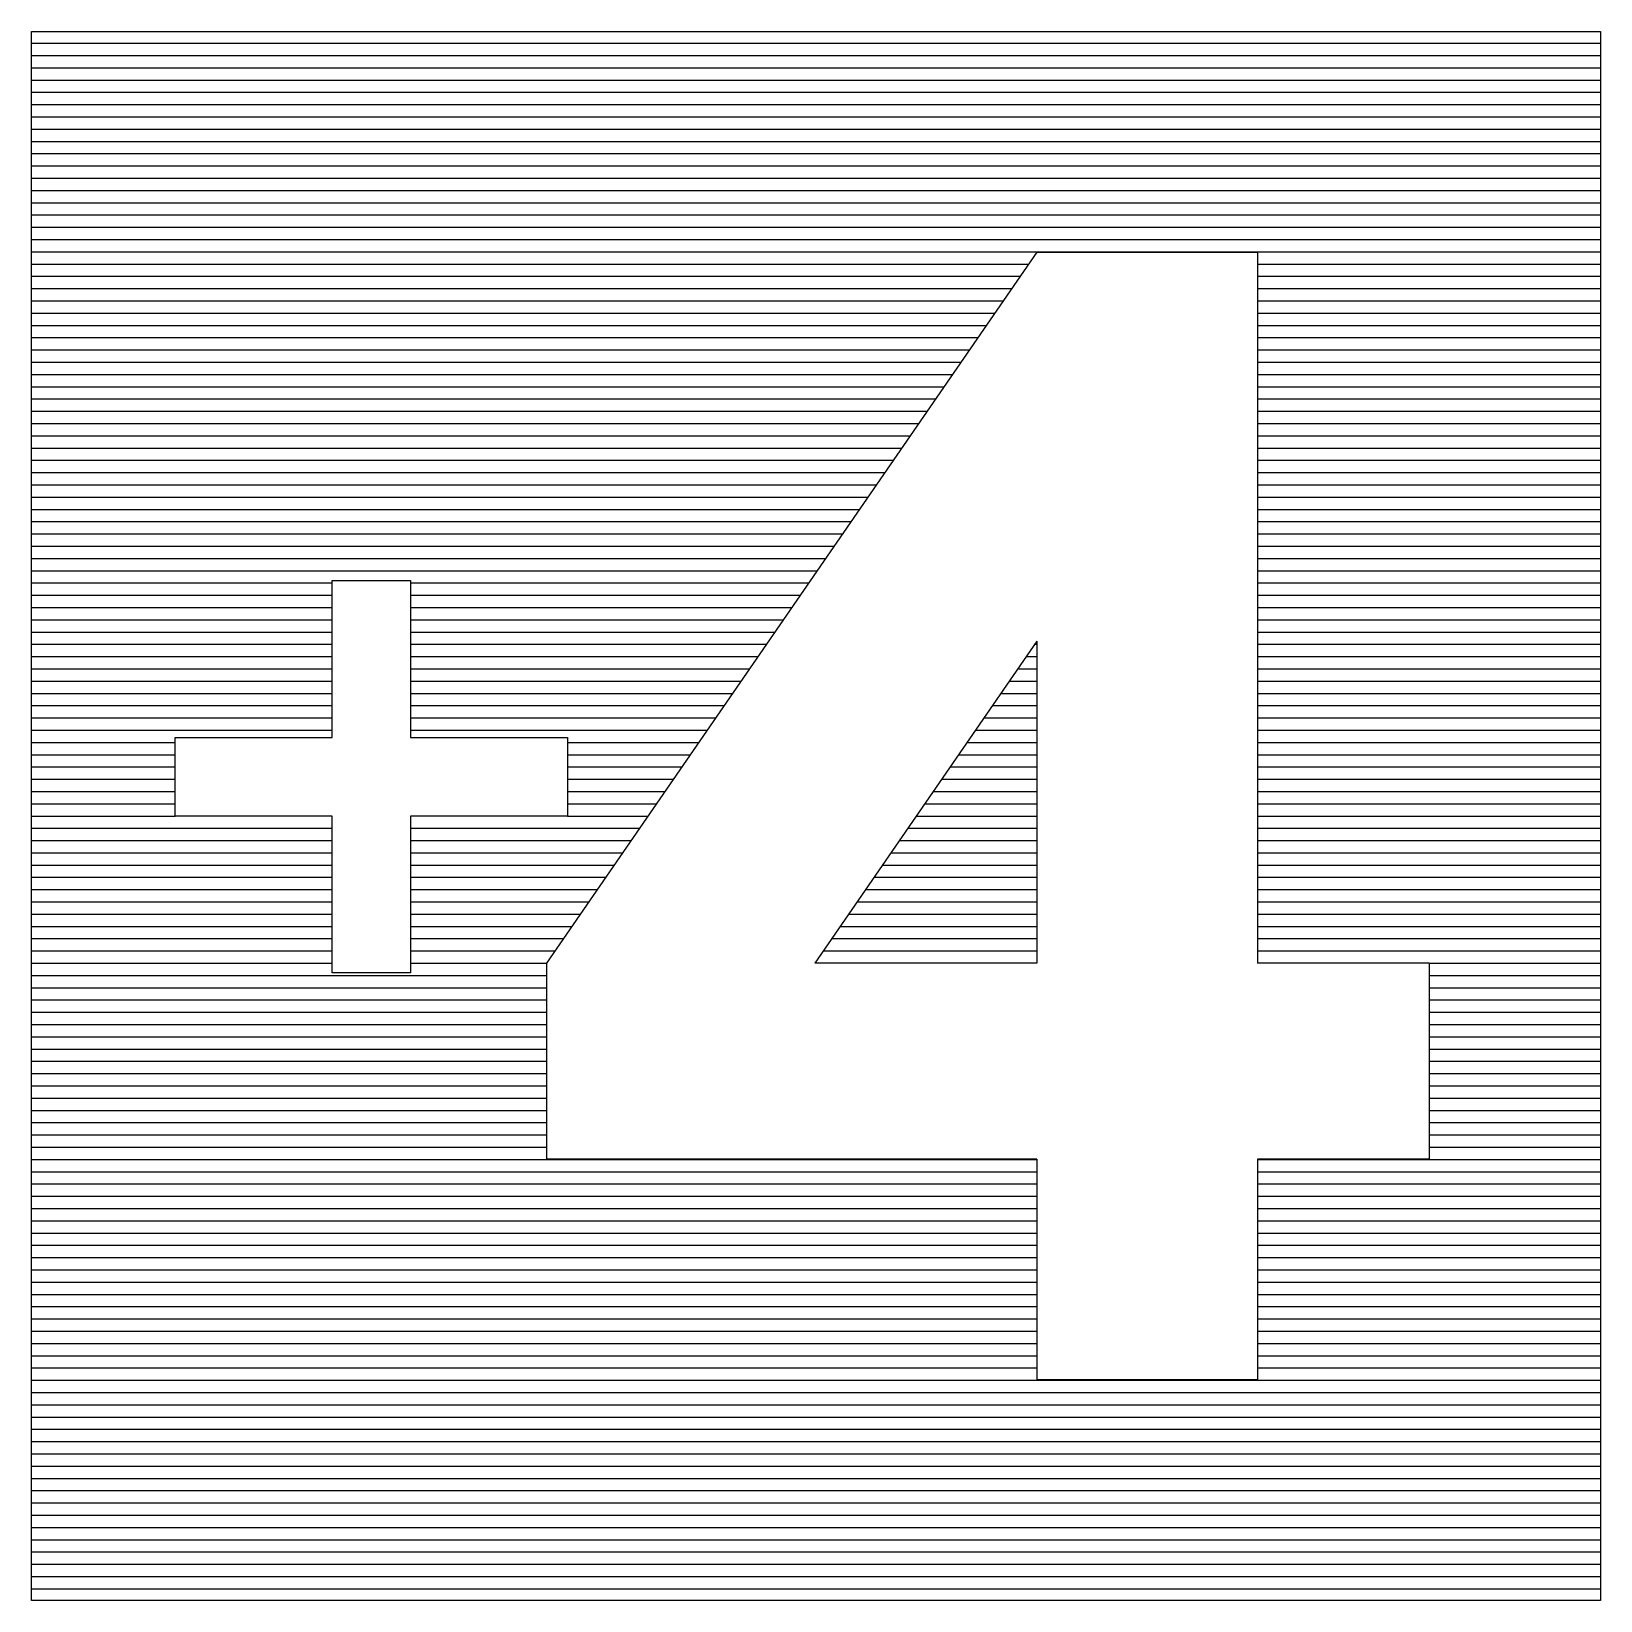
# Model space of a CAD drawing. Header units: millimetres. Extents: x -3 to 2253, y -3 to 1300.
# Drawn here: x 1899 to 1911, y 799 to 811 of the extents above; entities that cross this region are included whole.
import ezdxf

# ---------------------------------------------------------------- set-up
doc = ezdxf.new("R2010")
doc.units = ezdxf.units.MM
doc.layers.add('GROEN', color=3, linetype='Continuous')
doc.layers.add('VEILIG', color=7, linetype='Continuous')

# ---------------------------------------------------------------- blocks, each defined once
blk = doc.blocks.new('*X569')
at = {"color": 0}
for p, q in [((-6, 5.909), (6, 5.909)), ((-6, 5.816), (6, 5.816)), ((-6, 5.722), (6, 5.722)), ((-6, 5.628), (6, 5.628)), ((-6, 5.534), (6, 5.534)), ((-6, 5.44), (6, 5.44)), ((-6, 5.347), (6, 5.347)), ((-6, 5.253), (6, 5.253)), ((-6, 5.159), (6, 5.159)), ((-6, 5.065), (6, 5.065)), ((-6, 4.971), (6, 4.971)), ((-6, 4.878), (6, 4.878)), ((-6, 4.784), (6, 4.784)), ((-6, 4.69), (6, 4.69)), ((-6, 4.596), (6, 4.596)), ((-6, 4.502), (6, 4.502)), ((-6, 4.409), (6, 4.409)), ((-6, 4.315), (6, 4.315)), ((-6, 4.221), (1.624, 4.221)), ((3.375, 4.221), (6, 4.221)), ((-6, 4.127), (1.56, 4.127)), ((3.375, 4.127), (6, 4.127)), ((-6, 4.033), (1.495, 4.033)), ((3.375, 4.033), (6, 4.033)), ((-6, 3.94), (1.43, 3.94)), ((-6, 3.846), (1.366, 3.846)), ((3.375, 3.94), (6, 3.94)), ((3.375, 3.846), (6, 3.846)), ((-6, 3.752), (1.301, 3.752)), ((3.375, 3.752), (6, 3.752)), ((-6, 3.658), (1.236, 3.658)), ((3.375, 3.658), (6, 3.658)), ((-6, 3.564), (1.172, 3.564)), ((3.375, 3.564), (6, 3.564)), ((-6, 3.471), (1.107, 3.471)), ((-6, 3.377), (1.042, 3.377)), ((3.375, 3.471), (6, 3.471)), ((3.375, 3.377), (6, 3.377)), ((-6, 3.283), (0.977, 3.283)), ((3.375, 3.283), (6, 3.283)), ((-6, 3.189), (0.913, 3.189)), ((3.375, 3.189), (6, 3.189)), ((-6, 3.095), (0.848, 3.095)), ((-6, 3.002), (0.783, 3.002)), ((3.375, 3.095), (6, 3.095)), ((3.375, 3.002), (6, 3.002)), ((-6, 2.908), (0.719, 2.908)), ((3.375, 2.908), (6, 2.908)), ((-6, 2.814), (0.654, 2.814)), ((3.375, 2.814), (6, 2.814)), ((-6, 2.72), (0.589, 2.72)), ((3.375, 2.72), (6, 2.72)), ((-6, 2.626), (0.525, 2.626)), ((-6, 2.533), (0.46, 2.533)), ((3.375, 2.626), (6, 2.626)), ((3.375, 2.533), (6, 2.533)), ((-6, 2.439), (0.395, 2.439)), ((3.375, 2.439), (6, 2.439)), ((-6, 2.345), (0.331, 2.345)), ((3.375, 2.345), (6, 2.345)), ((-6, 2.251), (0.266, 2.251)), ((3.375, 2.251), (6, 2.251)), ((-6, 2.157), (0.201, 2.157)), ((-6, 2.064), (0.137, 2.064)), ((3.375, 2.157), (6, 2.157)), ((3.375, 2.064), (6, 2.064)), ((-6, 1.97), (0.072, 1.97)), ((3.375, 1.97), (6, 1.97)), ((-6, 1.876), (0.007, 1.876)), ((3.375, 1.876), (6, 1.876)), ((-6, 1.782), (-3.7, 1.782)), ((-6, 1.688), (-3.7, 1.688)), ((-3.1, 1.782), (-0.058, 1.782)), ((-3.1, 1.688), (-0.122, 1.688)), ((3.375, 1.782), (6, 1.782)), ((3.375, 1.688), (6, 1.688)), ((-6, 1.595), (-3.7, 1.595)), ((-3.1, 1.595), (-0.187, 1.595)), ((3.375, 1.595), (6, 1.595)), ((-6, 1.501), (-3.7, 1.501)), ((-3.1, 1.501), (-0.252, 1.501)), ((3.375, 1.501), (6, 1.501)), ((-6, 1.407), (-3.7, 1.407)), ((-3.1, 1.407), (-0.316, 1.407)), ((3.375, 1.407), (6, 1.407)), ((-6, 1.313), (-3.7, 1.313)), ((-6, 1.219), (-3.7, 1.219)), ((-3.1, 1.313), (-0.381, 1.313)), ((-3.1, 1.219), (-0.446, 1.219)), ((1.607, 1.219), (1.688, 1.219)), ((1.672, 1.313), (1.688, 1.313)), ((3.375, 1.313), (6, 1.313)), ((3.375, 1.219), (6, 1.219)), ((-6, 1.126), (-3.7, 1.126)), ((-3.1, 1.126), (-0.51, 1.126)), ((1.543, 1.126), (1.688, 1.126)), ((3.375, 1.126), (6, 1.126)), ((-6, 1.032), (-3.7, 1.032)), ((-3.1, 1.032), (-0.575, 1.032)), ((1.478, 1.032), (1.688, 1.032)), ((3.375, 1.032), (6, 1.032)), ((-6, 0.938), (-3.7, 0.938)), ((-6, 0.844), (-3.7, 0.844)), ((-3.1, 0.938), (-0.64, 0.938)), ((-3.1, 0.844), (-0.704, 0.844)), ((1.349, 0.844), (1.688, 0.844)), ((1.413, 0.938), (1.688, 0.938)), ((3.375, 0.938), (6, 0.938)), ((3.375, 0.844), (6, 0.844)), ((-6, 0.75), (-3.7, 0.75)), ((-3.1, 0.75), (-0.769, 0.75)), ((1.284, 0.75), (1.688, 0.75)), ((3.375, 0.75), (6, 0.75)), ((-6, 0.657), (-3.7, 0.657)), ((-3.1, 0.657), (-0.834, 0.657)), ((1.219, 0.657), (1.688, 0.657)), ((3.375, 0.657), (6, 0.657)), ((-6, 0.563), (-4.9, 0.563)), ((-1.9, 0.563), (-0.899, 0.563)), ((1.154, 0.563), (1.688, 0.563)), ((3.375, 0.563), (6, 0.563)), ((-6, 0.469), (-4.9, 0.469)), ((-6, 0.375), (-4.9, 0.375)), ((-1.9, 0.469), (-0.963, 0.469)), ((-1.9, 0.375), (-1.028, 0.375)), ((1.025, 0.375), (1.688, 0.375)), ((1.09, 0.469), (1.688, 0.469)), ((3.375, 0.469), (6, 0.469)), ((3.375, 0.375), (6, 0.375)), ((-6, 0.281), (-4.9, 0.281)), ((-1.9, 0.281), (-1.093, 0.281)), ((0.96, 0.281), (1.688, 0.281)), ((3.375, 0.281), (6, 0.281)), ((-6, 0.188), (-4.9, 0.188)), ((-1.9, 0.188), (-1.157, 0.188)), ((0.896, 0.188), (1.688, 0.188)), ((3.375, 0.188), (6, 0.188)), ((-6, 0.094), (-4.9, 0.094)), ((-6, 0), (-4.9, 0)), ((-1.9, 0.094), (-1.222, 0.094)), ((-1.9, 0), (-1.287, 0)), ((0.766, 0), (1.688, 0)), ((0.831, 0.094), (1.688, 0.094)), ((3.375, 0.094), (6, 0.094)), ((3.375, 0), (6, 0)), ((-6, -0.094), (-3.7, -0.094)), ((-3.1, -0.094), (-1.351, -0.094)), ((0.702, -0.094), (1.688, -0.094)), ((3.375, -0.094), (6, -0.094)), ((-6, -0.188), (-3.7, -0.188)), ((-3.1, -0.188), (-1.416, -0.188)), ((0.637, -0.188), (1.688, -0.188)), ((3.375, -0.188), (6, -0.188)), ((-6, -0.281), (-3.7, -0.281)), ((-3.1, -0.281), (-1.481, -0.281)), ((0.572, -0.281), (1.688, -0.281)), ((3.375, -0.281), (6, -0.281)), ((-6, -0.375), (-3.7, -0.375)), ((-6, -0.469), (-3.7, -0.469)), ((-3.1, -0.375), (-1.545, -0.375)), ((-3.1, -0.469), (-1.61, -0.469)), ((0.443, -0.469), (1.688, -0.469)), ((0.508, -0.375), (1.688, -0.375)), ((3.375, -0.375), (6, -0.375)), ((3.375, -0.469), (6, -0.469)), ((-6, -0.563), (-3.7, -0.563)), ((-3.1, -0.563), (-1.675, -0.563)), ((0.378, -0.563), (1.688, -0.563)), ((3.375, -0.563), (6, -0.563)), ((-6, -0.657), (-3.7, -0.657)), ((-3.1, -0.657), (-1.739, -0.657)), ((0.313, -0.657), (1.688, -0.657)), ((3.375, -0.657), (6, -0.657)), ((-6, -0.75), (-3.7, -0.75)), ((-3.1, -0.75), (-1.804, -0.75)), ((0.249, -0.75), (1.688, -0.75)), ((3.375, -0.75), (6, -0.75)), ((-6, -0.844), (-3.7, -0.844)), ((-6, -0.938), (-3.7, -0.938)), ((-3.1, -0.844), (-1.869, -0.844)), ((-3.1, -0.938), (-1.934, -0.938)), ((0.119, -0.938), (1.688, -0.938)), ((0.184, -0.844), (1.688, -0.844)), ((3.375, -0.844), (6, -0.844)), ((3.375, -0.938), (6, -0.938)), ((-6, -1.032), (-3.7, -1.032)), ((-3.1, -1.032), (-1.998, -1.032)), ((0.055, -1.032), (1.688, -1.032)), ((3.375, -1.032), (6, -1.032)), ((-6, -1.126), (-3.7, -1.126)), ((-3.1, -1.126), (-2.062, -1.126)), ((4.688, -1.126), (6, -1.126)), ((-6, -1.219), (-2.062, -1.219)), ((-6, -1.313), (-2.062, -1.313)), ((4.688, -1.219), (6, -1.219)), ((4.688, -1.313), (6, -1.313)), ((-6, -1.407), (-2.062, -1.407)), ((4.688, -1.407), (6, -1.407)), ((-6, -1.501), (-2.062, -1.501)), ((4.688, -1.501), (6, -1.501)), ((-6, -1.595), (-2.062, -1.595)), ((4.688, -1.595), (6, -1.595)), ((-6, -1.688), (-2.062, -1.688)), ((-6, -1.782), (-2.062, -1.782)), ((4.688, -1.688), (6, -1.688)), ((4.688, -1.782), (6, -1.782)), ((-6, -1.876), (-2.062, -1.876)), ((4.688, -1.876), (6, -1.876)), ((-6, -1.97), (-2.062, -1.97)), ((4.688, -1.97), (6, -1.97)), ((-6, -2.064), (-2.062, -2.064)), ((-6, -2.157), (-2.062, -2.157)), ((4.688, -2.064), (6, -2.064)), ((4.688, -2.157), (6, -2.157)), ((-6, -2.251), (-2.062, -2.251)), ((4.688, -2.251), (6, -2.251)), ((-6, -2.345), (-2.062, -2.345)), ((4.688, -2.345), (6, -2.345)), ((-6, -2.439), (-2.062, -2.439)), ((4.688, -2.439), (6, -2.439)), ((-6, -2.533), (-2.062, -2.533)), ((-6, -2.626), (1.688, -2.626)), ((3.375, -2.626), (6, -2.626)), ((4.688, -2.533), (6, -2.533)), ((-6, -2.72), (1.688, -2.72)), ((3.375, -2.72), (6, -2.72)), ((-6, -2.814), (1.688, -2.814)), ((3.375, -2.814), (6, -2.814)), ((-6, -2.908), (1.688, -2.908)), ((3.375, -2.908), (6, -2.908)), ((-6, -3.002), (1.688, -3.002)), ((-6, -3.095), (1.688, -3.095)), ((3.375, -3.002), (6, -3.002)), ((3.375, -3.095), (6, -3.095)), ((-6, -3.189), (1.688, -3.189)), ((3.375, -3.189), (6, -3.189)), ((-6, -3.283), (1.688, -3.283)), ((3.375, -3.283), (6, -3.283)), ((-6, -3.377), (1.688, -3.377)), ((-6, -3.471), (1.688, -3.471)), ((3.375, -3.377), (6, -3.377)), ((3.375, -3.471), (6, -3.471)), ((-6, -3.564), (1.688, -3.564)), ((3.375, -3.564), (6, -3.564)), ((-6, -3.658), (1.688, -3.658)), ((3.375, -3.658), (6, -3.658)), ((-6, -3.752), (1.688, -3.752)), ((3.375, -3.752), (6, -3.752)), ((-6, -3.846), (1.688, -3.846)), ((-6, -3.94), (1.688, -3.94)), ((3.375, -3.846), (6, -3.846)), ((3.375, -3.94), (6, -3.94)), ((-6, -4.033), (1.688, -4.033)), ((3.375, -4.033), (6, -4.033)), ((-6, -4.127), (1.688, -4.127)), ((3.375, -4.127), (6, -4.127)), ((-6, -4.221), (1.688, -4.221)), ((-6, -4.315), (6, -4.315)), ((3.375, -4.221), (6, -4.221)), ((-6, -4.409), (6, -4.409)), ((-6, -4.502), (6, -4.502)), ((-6, -4.596), (6, -4.596)), ((-6, -4.69), (6, -4.69)), ((-6, -4.784), (6, -4.784)), ((-6, -4.878), (6, -4.878)), ((-6, -4.971), (6, -4.971)), ((-6, -5.065), (6, -5.065)), ((-6, -5.159), (6, -5.159)), ((-6, -5.253), (6, -5.253)), ((-6, -5.347), (6, -5.347)), ((-6, -5.44), (6, -5.44)), ((-6, -5.534), (6, -5.534)), ((-6, -5.628), (6, -5.628)), ((-6, -5.722), (6, -5.722)), ((-6, -5.816), (6, -5.816)), ((-6, -5.909), (6, -5.909))]:
    blk.add_line(p, q, dxfattribs=at)
blk = doc.blocks.new('PIC-104')
at = {"layer": 'VEILIG'}
for p, q in [((-6, 6), (6, 6)), ((-6, -6), (-6, 6)), ((6, 6), (6, -6)), ((1.688, 4.312), (-2.062, -1.125)), ((1.688, 4.312), (3.375, 4.312)), ((3.375, 4.312), (3.375, -1.125)), ((1.688, 1.336), (-0.01, -1.125)), ((1.688, 1.336), (1.688, -1.125)), ((-2.062, -1.125), (-2.062, -2.625)), ((1.688, -1.125), (-0.01, -1.125)), ((4.688, -1.125), (3.375, -1.125)), ((4.688, -1.125), (4.688, -2.625)), ((1.688, -2.625), (-2.062, -2.625)), ((1.688, -2.625), (1.688, -4.312)), ((3.375, -2.625), (3.375, -4.312)), ((4.688, -2.625), (3.375, -2.625)), ((3.375, -4.312), (1.688, -4.312)), ((6, -6), (-6, -6))]:
    blk.add_line(p, q, dxfattribs=at)
blk.add_lwpolyline([(-3.7, 0), (-4.9, 0), (-4.9, 0.6), (-3.7, 0.6), (-3.7, 1.8), (-3.1, 1.8), (-3.1, 0.6), (-1.9, 0.6), (-1.9, 0), (-3.1, 0), (-3.1, -1.2), (-3.7, -1.2)], close=True, dxfattribs=at)
at = {"layer": 'GROEN'}
blk.add_blockref('*X569', (0, 0), dxfattribs=at)

msp = doc.modelspace()

# ---------------------------------------------------------------- block references
msp.add_blockref('PIC-104', (1905, 805))

doc.saveas('drawing.dxf')
